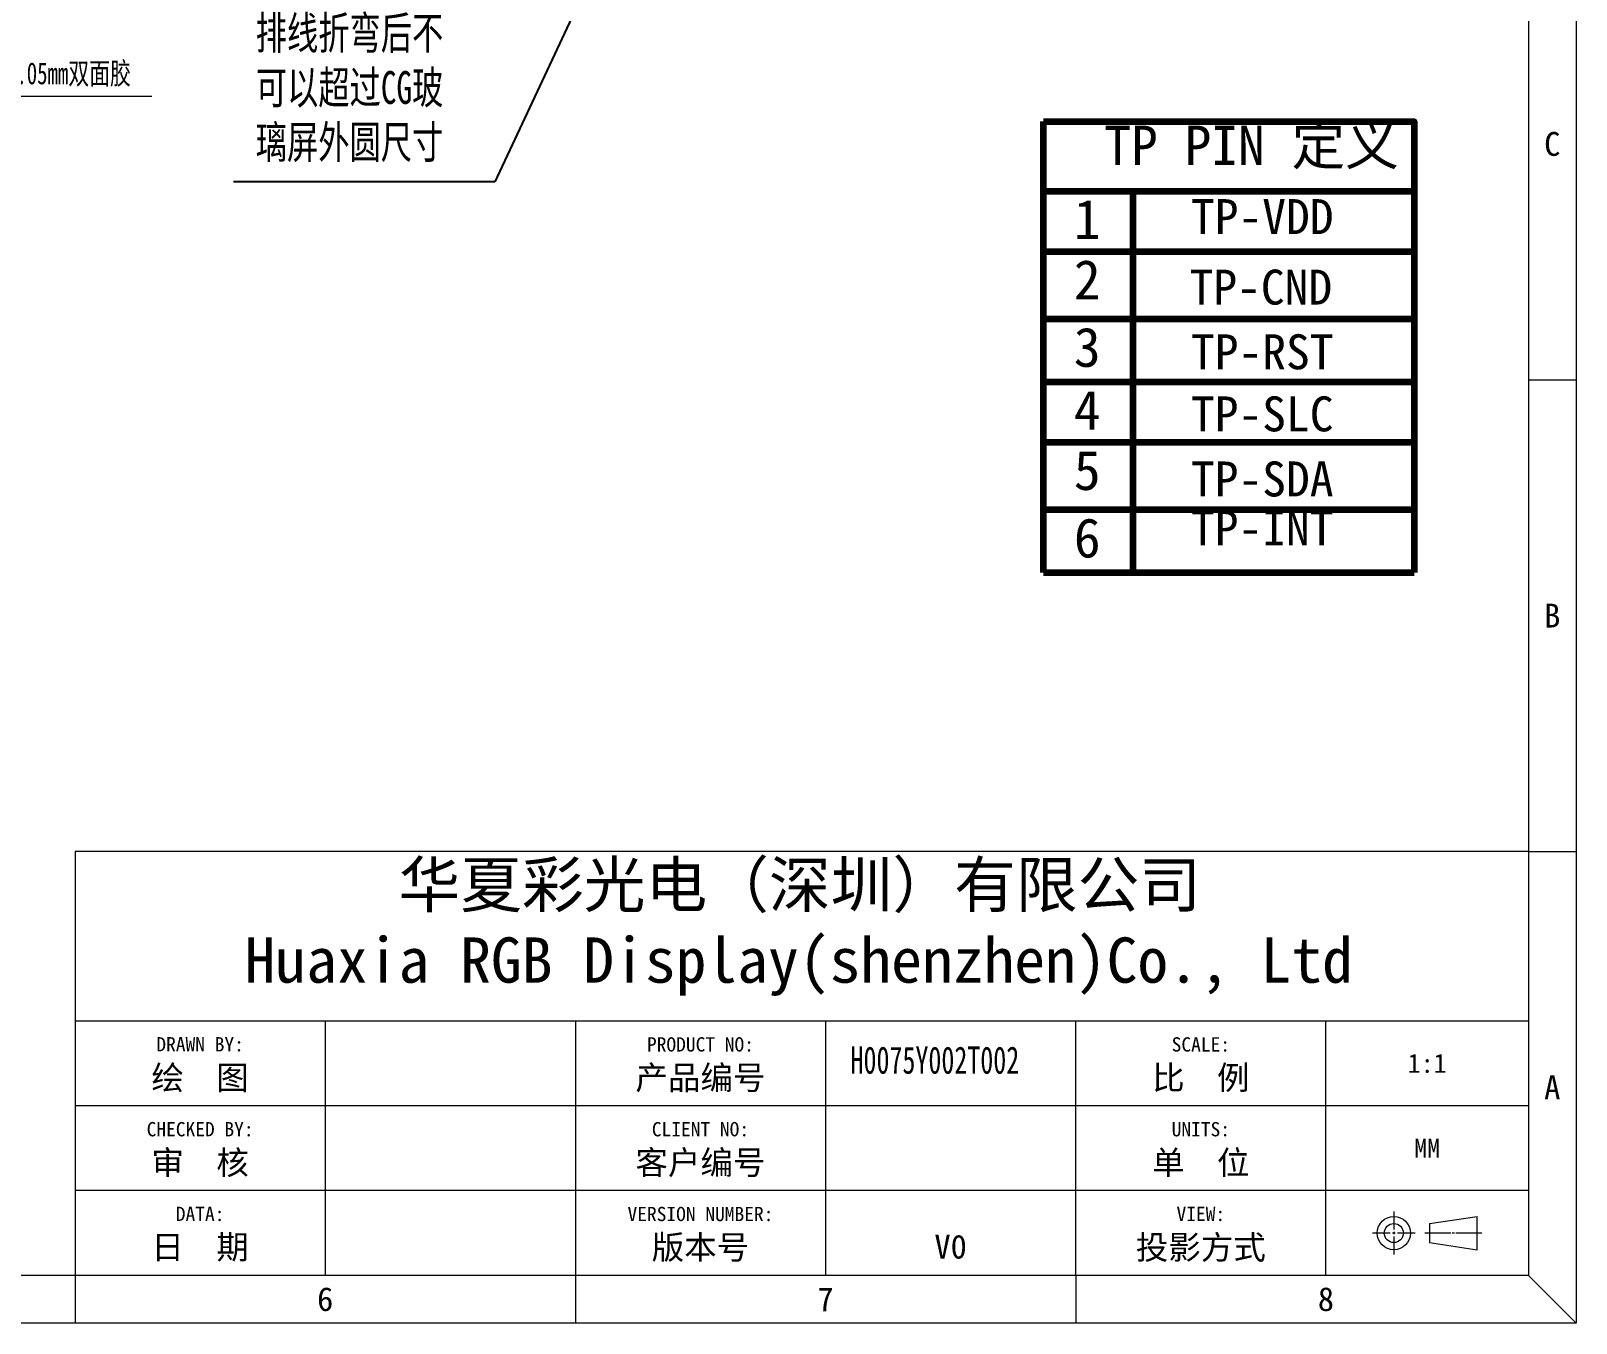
# Model space of a CAD drawing. Header units: millimetres. Extents: x -1913 to 1072, y -448 to 307.
# Drawn here: x 1001.2 to 1072, y -251 to -191.8 of the extents above; entities that cross this region are included whole.
import ezdxf
from ezdxf import colors
from ezdxf.entities.mleader import LeaderData, LeaderLine
from ezdxf.enums import TextEntityAlignment as Align
from ezdxf.math import Vec2, Vec3

# ---------------------------------------------------------------- set-up
doc = ezdxf.new("R2010")
doc.units = ezdxf.units.MM
doc.header["$LTSCALE"] = 2
doc.layers.get('0').update_dxf_attribs({"linetype": 'CONTINUOUS'})
for name, color, linetype in [('dim', 3, 'CONTINUOUS'), ('FPC', 2, 'CONTINUOUS'), ('SENSOR', 2, 'CONTINUOUS')]:
    doc.layers.add(name, color=color, linetype=linetype)
doc.layers.add('Title block', color=7, linetype='CONTINUOUS', lineweight=9)
doc.styles.add('ROMANC', font='romanc.shx')
doc.styles.get("Standard").update_dxf_attribs({"font": 'txt', "width": 0.7})
doc.styles.add('宋体', font='')
doc.styles.add('样式 4', font='')
doc.styles.get('宋体').set_extended_font_data('SimSun')
doc.styles.get('样式 4').set_extended_font_data('SimSun')
doc.dimstyles.new('YanXiu', dxfattribs={"dimtxt": 1.5, "dimasz": 1.2, "dimexe": 0.66, "dimexo": 0.66, "dimgap": 0.66, "dimtad": 0, "dimdsep": 46, "dimtxsty": 'ROMANC', "dimcen": 0, "dimclrd": 256, "dimclre": 131, "dimclrt": 42, "dimazin": 2, "dimtfac": 1, "dimtofl": 0, "dimtmove": 0, "dimatfit": 3, "dimfxl": 0, "dimlwd": 5, "dimlwe": 5, "dimarcsym": 0})

# ---------------------------------------------------------------- blocks, each defined once
blk = doc.blocks.new('新块')
at = {"color": 1, "lineweight": 0, "flags": 8}
blk.add_attdef('NAME', text='', height=5, dxfattribs=at).set_placement((0, 0), align=Align.MIDDLE)

msp = doc.modelspace()

# ---------------------------------------------------------------- linework, layer by layer
at = {"color": 0, "linetype": 'ByBlock', "lineweight": 100}
for p, q in [((1047.557, -216.6), (1047.557, -195.93)), ((1047.557, -207.863), (1064.536, -207.863)), ((1047.557, -210.625), (1064.536, -210.625)), ((1047.557, -213.721), (1064.536, -213.721)), ((1047.557, -216.6), (1064.536, -216.6))]:
    msp.add_line(p, q, dxfattribs=at)
at = {"lineweight": 9}
for p, q in [((1069.777, -207.771), (1071.96, -207.771)), ((1069.777, -229.385), (1071.96, -229.385)), ((1069.777, -237.157), (1003.19, -237.157)), ((1014.652, -237.157), (1014.652, -248.815)), ((1026.113, -237.157), (1026.113, -248.815)), ((1037.575, -237.157), (1037.575, -248.815)), ((1049.037, -248.815), (1049.037, -237.157)), ((1060.499, -248.815), (1060.499, -237.157)), ((1069.777, -241.043), (1003.19, -241.043)), ((1069.777, -244.929), (1003.19, -244.929)), ((1065.247, -246.436), (1067.43, -246.108)), ((1067.43, -247.636), (1067.43, -246.108)), ((1065.247, -246.436), (1065.247, -247.309)), ((1065.247, -247.309), (1067.43, -247.636)), ((1003.19, -248.815), (1003.19, -250.998)), ((1026.113, -248.815), (1026.113, -250.998)), ((1049.037, -248.815), (1049.037, -250.998)), ((1069.777, -248.815), (1071.96, -250.998))]:
    msp.add_line(p, q, dxfattribs=at)
at = {"color": 1, "lineweight": 9}
for p, q in [((1063.61, -245.89), (1063.61, -246.708)), ((1063.446, -246.872), (1062.627, -246.872)), ((1063.664, -246.872), (1063.555, -246.872)), ((1063.61, -246.818), (1063.61, -246.927)), ((1063.61, -247.036), (1063.61, -247.855)), ((1064.592, -246.872), (1063.773, -246.872)), ((1066.229, -246.872), (1065.029, -246.872)), ((1066.393, -246.872), (1066.284, -246.872)), ((1067.649, -246.872), (1066.448, -246.872))]:
    msp.add_line(p, q, dxfattribs=at)
at = {"lineweight": 9}
for points in [[(888.572, -121.317), (1071.96, -121.317), (1071.96, -250.998), (888.572, -250.998)], [(890.756, -123.5), (1069.777, -123.5), (1069.777, -248.815), (890.756, -248.815)]]:
    msp.add_lwpolyline(points, close=True, dxfattribs=at)
at = {"color": 0, "linetype": 'ByBlock', "lineweight": 100}
for points in [[(1047.557, -195.93), (1064.536, -195.93), (1064.536, -216.6)], [(1047.557, -199.125), (1064.536, -199.125)], [(1051.675, -216.6), (1051.675, -199.125)], [(1047.557, -201.888), (1064.536, -201.888)], [(1047.557, -204.983), (1064.536, -204.983)]]:
    msp.add_lwpolyline(points, dxfattribs=at)
at = {"lineweight": 9}
msp.add_lwpolyline([(1069.777, -229.385), (1003.19, -229.385), (1003.19, -248.815)], dxfattribs=at)
for radius in [0.764, 0.437]:
    msp.add_circle((1063.61, -246.872), radius, dxfattribs=at)

# ---------------------------------------------------------------- block references
at = {"color": 4, "lineweight": 9}
ref = msp.add_blockref('新块', (1008.921, -239.733), dxfattribs=dict(at, xscale=0.436637827679192, yscale=0.436637827679192, zscale=0.436637827679192))
ref.add_attrib('DRAWN', 'DRAWN BY:', dxfattribs={"color": 4, "lineweight": 0, "height": 0.655}).set_placement((1008.921, -238.227), align=Align.MIDDLE)
ref.add_attrib('HUITU', '绘  图', dxfattribs={"color": 4, "lineweight": 0, "height": 1.0916, "style": '宋体'}).set_placement((1008.921, -239.733), align=Align.MIDDLE)
ref = msp.add_blockref('新块', (1031.844, -239.733), dxfattribs=dict(at, xscale=0.436637827679192, yscale=0.436637827679192, zscale=0.436637827679192))
ref.add_attrib('DRAWN', 'PRODUCT NO:', dxfattribs={"color": 4, "lineweight": 0, "height": 0.65496}).set_placement((1031.844, -238.227), align=Align.MIDDLE)
ref.add_attrib('HUITU', '产品编号', dxfattribs={"color": 4, "lineweight": 0, "height": 1.0916, "style": '宋体'}).set_placement((1031.844, -239.733), align=Align.MIDDLE)
ref = msp.add_blockref('新块', (1054.768, -239.733), dxfattribs=dict(at, xscale=0.436637827679192, yscale=0.436637827679192, zscale=0.436637827679192))
ref.add_attrib('DRAWN', 'SCALE:', dxfattribs={"color": 4, "lineweight": 0, "height": 0.655}).set_placement((1054.768, -238.227), align=Align.MIDDLE)
ref.add_attrib('HUITU', '比  例', dxfattribs={"color": 4, "lineweight": 0, "height": 1.0916, "style": '宋体'}).set_placement((1054.768, -239.733), align=Align.MIDDLE)
at = {"color": 1, "lineweight": 9}
ref = msp.add_blockref('新块', (1065.138, -239.1), dxfattribs=dict(at, xscale=0.436637827679192, yscale=0.436637827679192, zscale=0.436637827679192))
ref.add_attrib('SCALE', '1:1', dxfattribs={"color": 1, "lineweight": 0, "height": 0.8733}).set_placement((1065.138, -239.1), align=Align.MIDDLE)
at = {"color": 4, "lineweight": 9}
ref = msp.add_blockref('新块', (1008.921, -243.619), dxfattribs=dict(at, xscale=0.436637827679192, yscale=0.436637827679192, zscale=0.436637827679192))
ref.add_attrib('DRAWN', 'CHECKED BY:', dxfattribs={"color": 4, "lineweight": 0, "height": 0.65496, "style": '宋体'}).set_placement((1008.921, -242.113), align=Align.MIDDLE)
ref.add_attrib('HUITU', '审  核', dxfattribs={"color": 4, "lineweight": 0, "height": 1.0916, "style": '宋体'}).set_placement((1008.921, -243.619), align=Align.MIDDLE)
ref = msp.add_blockref('新块', (1031.844, -243.619), dxfattribs=dict(at, xscale=0.436637827679192, yscale=0.436637827679192, zscale=0.436637827679192))
ref.add_attrib('DRAWN', 'CLIENT NO:', dxfattribs={"color": 4, "lineweight": 0, "height": 0.655}).set_placement((1031.844, -242.113), align=Align.MIDDLE)
ref.add_attrib('HUITU', '客户编号', dxfattribs={"color": 4, "lineweight": 0, "height": 1.0916, "style": '宋体'}).set_placement((1031.844, -243.619), align=Align.MIDDLE)
ref = msp.add_blockref('新块', (1054.768, -243.619), dxfattribs=dict(at, xscale=0.436637827679192, yscale=0.436637827679192, zscale=0.436637827679192))
ref.add_attrib('DRAWN', 'UNITS:', dxfattribs={"color": 4, "lineweight": 0, "height": 0.655}).set_placement((1054.768, -242.113), align=Align.MIDDLE)
ref.add_attrib('HUITU', '单  位', dxfattribs={"color": 4, "lineweight": 0, "height": 1.0916, "style": '宋体'}).set_placement((1054.768, -243.619), align=Align.MIDDLE)
at = {"color": 1, "lineweight": 9}
ref = msp.add_blockref('新块', (1065.138, -242.986), dxfattribs=dict(at, xscale=0.436637827679192, yscale=0.436637827679192, zscale=0.436637827679192))
ref.add_attrib('UNITS', 'MM', dxfattribs={"color": 1, "lineweight": 0, "height": 0.8733}).set_placement((1065.138, -242.986), align=Align.MIDDLE)
at = {"color": 4, "lineweight": 9}
ref = msp.add_blockref('新块', (1008.921, -247.505), dxfattribs=dict(at, xscale=0.436637827679192, yscale=0.436637827679192, zscale=0.436637827679192))
ref.add_attrib('DRAWN', 'DATA:', dxfattribs={"color": 4, "lineweight": 0, "height": 0.655, "style": '宋体'}).set_placement((1008.921, -245.999), align=Align.MIDDLE)
ref.add_attrib('HUITU', '日  期', dxfattribs={"color": 4, "lineweight": 0, "height": 1.0916, "style": '宋体'}).set_placement((1008.921, -247.505), align=Align.MIDDLE)
ref = msp.add_blockref('新块', (1031.844, -247.505), dxfattribs=dict(at, xscale=0.436637827679192, yscale=0.436637827679192, zscale=0.436637827679192))
ref.add_attrib('DRAWN', 'VERSION NUMBER:', dxfattribs={"color": 4, "lineweight": 0, "height": 0.65496, "style": '宋体'}).set_placement((1031.844, -245.999), align=Align.MIDDLE)
ref.add_attrib('HUITU', '版本号', dxfattribs={"color": 4, "lineweight": 0, "height": 1.0916, "style": '宋体'}).set_placement((1031.844, -247.505), align=Align.MIDDLE)
ref = msp.add_blockref('新块', (1054.768, -247.505), dxfattribs=dict(at, xscale=0.436637827679192, yscale=0.436637827679192, zscale=0.436637827679192))
ref.add_attrib('DRAWN', 'VIEW:', dxfattribs={"color": 4, "lineweight": 0, "height": 0.655}).set_placement((1054.768, -245.999), align=Align.MIDDLE)
ref.add_attrib('HUITU', '投影方式', dxfattribs={"color": 4, "lineweight": 0, "height": 1.0916, "style": '宋体'}).set_placement((1054.768, -247.505), align=Align.MIDDLE)
ref = msp.add_blockref('新块', (1043.306, -247.505), dxfattribs=dict(at, xscale=0.436637827679192, yscale=0.436637827679192, zscale=0.436637827679192))
ref.add_attrib('HUITU', 'V0', dxfattribs={"color": 4, "lineweight": 0, "height": 1.0916, "style": '宋体'}).set_placement((1043.306, -247.505), align=Align.MIDDLE)

# ---------------------------------------------------------------- texts
at = {"insert": (992.874, -193.23), "char_height": 1, "width": 13.52942, "attachment_point": 1}
msp.add_mtext('{\\fSimSun|b0|i0|c134|p2;0.15mm钢片补强+0.05mm双面胶}', dxfattribs=at)
at = {"color": 0, "linetype": 'ByBlock', "lineweight": 100, "attachment_point": 1, "style": '宋体'}
for s, insert, char_height, width in [('TP PIN 定义', (1050.344, -196.124), 1.8017, 22.87913), ('1', (1048.951, -199.52), 1.802, 0.76724), ('2', (1048.951, -202.283), 1.802, 0.76724), ('3', (1048.951, -205.378), 1.802, 0.76724), ('4', (1048.951, -208.258), 1.802, 0.76724), ('5', (1048.951, -211.02), 1.802, 0.76724), ('6', (1048.951, -214.116), 1.802, 0.76724)]:
    msp.add_mtext(s, dxfattribs=dict(at, insert=insert, char_height=char_height, width=width))
at = {"color": 4, "lineweight": 9, "insert": (1038.72, -238.322), "char_height": 1.24847, "width": 10.63237, "attachment_point": 1}
msp.add_mtext('H0075Y002T002', dxfattribs=at)
at = {"lineweight": 9, "flags": 2}
for tag, text, p in [('C', 'C', (1070.869, -196.965)), ('B', 'B', (1070.869, -218.578)), ('A', 'A', (1070.869, -240.192)), ('6', '6', (1014.652, -249.907)), ('7', '7', (1037.575, -249.907)), ('8', '8', (1060.499, -249.907))]:
    msp.add_attdef(tag, text=text, height=1.092, dxfattribs=at).set_placement(p, align=Align.MIDDLE)
at = {"layer": 'dim', "linetype": 'ByBlock', "lineweight": 0, "insert": (1010.962, -229.87), "char_height": 2.07318, "width": 55.19933, "attachment_point": 1, "style": '宋体'}
msp.add_mtext('{\\fSimSun|b1|i0|c134|p2;\\C7;     华夏彩光电（深圳）有限公司\\PHuaxia RGB Display(shenzhen)Co., Ltd}', dxfattribs=at)
at = {"layer": 'Title block', "color": 3, "lineweight": 13, "style": '样式 4'}
for s, p in [('TP-VDD', (1054.313, -201.095)), ('TP-CND', (1054.25, -204.327)), ('TP-RST', (1054.313, -207.291)), ('TP-SLC', (1054.313, -210.135)), ('TP-SDA', (1054.313, -213.117)), ('TP-INT', (1054.313, -215.359))]:
    msp.add_text(s, height=1.6012, dxfattribs=at).set_placement(p)

# ---------------------------------------------------------------- leaders
at = {"layer": 'FPC'}
msp.add_leader([(986.361, -194.777), (1006.712, -194.777)], dimstyle='YanXiu', override={"dimgap": 0.66, "dimtad": 0, "dimfxl": 0.8}, dxfattribs=at)
at = {"layer": 'SENSOR', "color": 1}
ml = msp.add_multileader_mtext('Standard', dxfattribs=at)
ml.set_content('{\\fSimSun|b0|i0|c134|p2;排线折弯后不可以超过CG玻璃屏外圆尺寸}', color=1)
ml.set_leader_properties()
ml.build(insert=Vec2(0, 0))
ml.multileader.update_dxf_attribs({"text_right_attachment_type": 5, "dogleg_length": 0.36, "arrow_head_size": 2})
ctx = ml.context
ctx.base_point, ctx.char_height, ctx.arrow_head_size, ctx.plane_origin = Vec3(1009.187, -191.991), 1.5, 2, Vec3(1026.451, -188.036)
ctx.right_attachment, ctx.text_align_type = 5, 2
notes = []
notes.append((ctx, [(0, (1, 1, 0), (1022.422, -198.708), (-1, 0), 0.36, [(0, [(1027.651, -187.553)], 0, [])])]))
ctx.mtext.insert, ctx.mtext.width, ctx.mtext.defined_height, ctx.mtext.alignment, ctx.mtext.flow_direction = Vec3(1020.062, -191.128), 9.51075, 15.977, 3, 5
for ctx, leaders in notes:
    for number, flags, end, landing, length, lines in leaders:
        leader = LeaderData()
        leader.index, (leader.has_last_leader_line, leader.has_dogleg_vector, leader.attachment_direction) = number, flags
        leader.last_leader_point, leader.dogleg_vector, leader.dogleg_length = Vec3(end), Vec3(landing), length
        for number, points, colour, breaks in lines:
            line = LeaderLine()
            line.index, line.vertices, line.color, line.breaks = number, Vec3.list(points), colors.encode_raw_color(colour), breaks
            leader.lines.append(line)
        ctx.leaders.append(leader)

doc.saveas('drawing.dxf')
